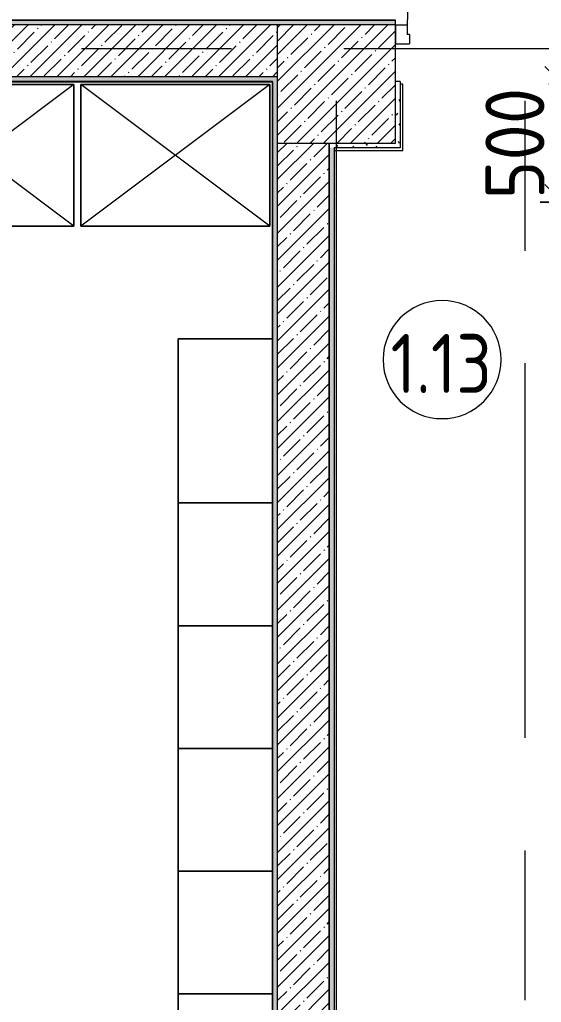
# Model space of a CAD drawing. Header units: millimetres. Extents: x 35881 to 234190, y -8553 to 29063.
# Drawn here: x 64319 to 66528, y 3760 to 7923 of the extents above; entities that cross this region are included whole.
import ezdxf

# ---------------------------------------------------------------- set-up
doc = ezdxf.new("R2010")
doc.units = ezdxf.units.MM
doc.linetypes.add('Осевая', pattern=[3175, 635, -476.25, 1587.5, -476.25])
for name, color, linetype, lineweight in [('A-ANNO-DIMS', 7, 'Continuous', 9), ('A-ANNO-DIMS-100', 7, 'Continuous', 9), ('A-AREA-IDEN', 7, 'Continuous', 9), ('A-DOOR', 7, 'Continuous', 9), ('A-DOOR-1', 7, 'Continuous', 13), ('A-DOOR-FRAM', 7, 'Continuous', 13), ('A-WALL', 7, 'Continuous', 9), ('I-WALL', 7, 'Continuous', 9), ('S-COLS', 7, 'Continuous', 9), ('Оси-2', 7, 'Осевая', 9)]:
    doc.layers.add(name, color=color, linetype=linetype, lineweight=lineweight)
for name, color, linetype, lineweight, true_color in [('A-WALL-1', 7, 'Continuous', 9, 0x3c3c3c), ('A-WALL-FNSH-1', 7, 'Continuous', 9, 0x3c3c3c), ('I-FURN-1', 7, 'Continuous', 9, 0xf0f0f0)]:
    doc.layers.add(name, color=color, linetype=linetype, lineweight=lineweight, true_color=true_color)
doc.styles.add('GOST Common_1', font='GOST_Common.ttf', dxfattribs={"width": 0.9, "height": 250})
doc.styles.add('ISOCPEUR', font='isocpeur.ttf', dxfattribs={"width": 0.9, "height": 250})
doc.dimstyles.new('ISO-2_5_0_9К_БОЛЬШОЙ', dxfattribs={"dimscale": 304.8, "dimtxt": 248.995294, "dimasz": 0.492126, "dimexe": 0.393701, "dimexo": 0.984252, "dimgap": 0, "dimtad": 1, "dimdec": 0, "dimrnd": 10, "dimzin": 0, "dimdsep": 46, "dimtxsty": 'ISOCPEUR', "dimblk1": 'OBLIQUE', "dimblk2": 'OBLIQUE', "dimsah": 1, "dimcen": 0.09, "dimdle": 0.393701, "dimazin": 0, "dimtfac": 1, "dimtdec": 4, "dimtix": 1, "dimtmove": 0, "dimatfit": 3, "dimfxl": 1, "dimtvp": 1, "dimtolj": 1, "dimtzin": 0, "dimarcsym": 2})
pattern_1 = [(45, (0, 0), (-57.02463, 57.02463), []), (45, (57.025, 0), (-57.02463, 57.02463), [100.806, -20.161, 3.353, -16.808])]
pattern_2 = [(0, (0, 0), (121.92, 30.48), [10.058, -81.382, 10.058, -81.382, -487.68]), (0, (0, 0), (121.92, 30.48), [-182.88, 10.058, -172.822, 10.058, -81.382, -213.36]), (0, (0, 0), (121.92, 30.48), [-457.2, 10.058, -50.902, 10.058, -142.342]), (120, (45.72, 15.24), (-87.356454, 90.345817), [10.058, -81.382, 10.058, -81.382, -487.68]), (120, (45.72, 15.24), (-87.356454, 90.345817), [-182.88, 10.058, -172.822, 10.058, -81.382, -213.36]), (120, (45.72, 15.24), (-87.356454, 90.345817), [-457.2, 10.058, -50.902, 10.058, -142.342]), (240, (60.96, 76.2), (-34.563546, -120.825817), [10.058, -81.382, 10.058, -81.382, -487.68]), (240, (60.96, 76.2), (-34.563546, -120.825817), [-182.88, 10.058, -172.822, 10.058, -81.382, -213.36]), (240, (60.96, 76.2), (-34.563546, -120.825817), [-457.2, 10.058, -50.902, 10.058, -142.342])]

# ---------------------------------------------------------------- blocks, each defined once
blk = doc.blocks.new('BSC_Колонна _Прямоугольная - 500х500-V13-План размещения напольных электротехнических лючков и розеток 1 этажа в осях 12-23')
at = {"layer": 'S-COLS'}
h = blk.add_hatch(dxfattribs=at)
h.set_pattern_fill('FP_15', color=256, style=0, pattern_type=2)
h.set_pattern_definition([(45, (-65660, -7650), (-57.02463, 57.02463), []), (45, (-65602.975, -7650), (-57.02463, 57.02463), [100.806, -20.161, 3.353, -16.808])])
h.paths.add_polyline_path([(-250, -250), (250, -250), (250, 250), (-250, 250), (-250, -122.8)])
for p, q in [((250, 250), (-250, 250)), ((-250, 250), (-250, -250)), ((250, -250), (250, 250)), ((-250, -250), (250, -250))]:
    blk.add_line(p, q, dxfattribs=at)
blk = doc.blocks.new('110_Дверь_СКБ_1Ст_Внутренняя1 - Д-7_л__950x2100h_Туалет-21784696-План размещения напольных электротехнических лючков и розеток 1 этажа в осях 12-23')
at = {"layer": 'A-DOOR'}
blk.add_arc((437.5, 110), 850, 90, 180, dxfattribs=at)
at = {"layer": 'A-DOOR-1'}
for p, q in [((437.5, 960), (397.5, 960)), ((397.5, 110), (397.5, 960)), ((437.5, 960), (437.5, 110)), ((437.5, 110), (397.5, 110))]:
    blk.add_line(p, q, dxfattribs=at)
at = {"layer": 'A-DOOR-FRAM'}
for p, q in [((-462.5, 110), (-462.5, 30)), ((-462.5, 110), (-412.5, 110)), ((-412.5, 110), (-412.5, 70)), ((437.5, 110), (437.5, 70)), ((437.5, 110), (487.5, 110)), ((487.5, 110), (487.5, 30)), ((-402.5, 70), (-412.5, 70)), ((-402.5, 70), (-402.5, 30)), ((427.5, 70), (427.5, 30)), ((437.5, 70), (427.5, 70)), ((-462.5, 30), (-402.5, 30)), ((427.5, 30), (487.5, 30))]:
    blk.add_line(p, q, dxfattribs=at)
blk = doc.blocks.new('Шкаф параметрический - 1_44а-25574750-План размещения напольных электротехнических лючков и розеток 1 этажа в осях 12-23')
at = {"layer": 'I-FURN-1'}
for p, q in [((0, 0), (800, 600)), ((0, 600), (800, 0)), ((800, 600), (0, 600)), ((0, 600), (0, 0)), ((0, 0), (0, 600)), ((0, 600), (800, 600)), ((800, 0), (800, 600)), ((800, 600), (800, 0)), ((0, 0), (800, 0)), ((800, 0), (0, 0))]:
    blk.add_line(p, q, dxfattribs=at)
blk = doc.blocks.new('шкаф 1_112 - шкаф 1_112-V236-План размещения напольных электротехнических лючков и розеток 1 этажа в осях 12-23')
at = {"layer": 'I-FURN-1'}
for p, q in [((-400, 6070), (-400, 0)), ((0, 6070), (-400, 6070)), ((0, 6070), (-400, 6070)), ((-400, 6070), (-400, 5375)), ((-400, 5375), (-400, 6070)), ((-400, 6070), (0, 6070)), ((0, 0), (0, 6070)), ((0, 5375), (0, 6070)), ((0, 6070), (0, 5375)), ((-400, 5375), (0, 5375)), ((0, 5375), (-400, 5375)), ((-400, 5375), (-400, 4855)), ((-400, 4855), (-400, 5375)), ((-400, 5375), (0, 5375)), ((-400, 5375), (0, 5375)), ((0, 5375), (-400, 5375)), ((0, 4855), (0, 5375)), ((0, 5375), (0, 4855)), ((-400, 4855), (0, 4855)), ((-400, 4855), (0, 4855)), ((0, 4855), (-400, 4855)), ((0, 4855), (-400, 4855)), ((-400, 4855), (-400, 4335)), ((-400, 4335), (-400, 4855)), ((-400, 4855), (0, 4855)), ((0, 4335), (0, 4855)), ((0, 4855), (0, 4335)), ((-400, 4335), (0, 4335)), ((0, 4335), (-400, 4335)), ((-400, 4335), (-400, 3815)), ((-400, 3815), (-400, 4335)), ((-400, 4335), (0, 4335)), ((-400, 4335), (0, 4335)), ((0, 4335), (-400, 4335)), ((0, 3815), (0, 4335)), ((0, 4335), (0, 3815)), ((-400, 3815), (0, 3815)), ((-400, 3815), (0, 3815)), ((0, 3815), (-400, 3815)), ((0, 3815), (-400, 3815)), ((-400, 3815), (-400, 3295)), ((-400, 3295), (-400, 3815)), ((-400, 3815), (0, 3815)), ((0, 3295), (0, 3815)), ((0, 3815), (0, 3295)), ((0, 3295), (-400, 3295)), ((0, 3295), (-400, 3295)), ((-400, 3295), (-400, 2775)), ((-400, 2775), (-400, 3295)), ((-400, 3295), (0, 3295)), ((-400, 3295), (0, 3295)), ((0, 3295), (-400, 3295)), ((0, 2775), (0, 3295)), ((0, 3295), (0, 2775))]:
    blk.add_line(p, q, dxfattribs=at)
blk = doc.blocks.new('Марка_Помещения - Номер-25198446-План размещения напольных электротехнических лючков и розеток 1 этажа в осях 12-23')
at = {"layer": 'A-AREA-IDEN'}
for start, end in [(360, 180), (180, 360)]:
    blk.add_arc((0, 0), 2.5, start, end, dxfattribs=at)
blk = doc.blocks.new('DIMBLOCK62-План размещения напольных электротехнических лючков и розеток 1 этажа в осях 12-23')
at = {"layer": 'A-ANNO-DIMS-100'}
for p, q in [((66617.6, 7028.8), (66617.6, 7769)), ((66560, 7649), (66737.6, 7649)), ((66617.6, 7649), (66560, 7649)), ((66523.3, 7148.8), (66737.6, 7148.8)), ((66617.6, 7148.8), (66523.3, 7148.8))]:
    blk.add_line(p, q, dxfattribs=at)
at = {"layer": 'A-ANNO-DIMS-100', "lineweight": 20}
for p, q in [((66617.6, 7649), (66542.6, 7724)), ((66617.6, 7649), (66692.6, 7574)), ((66617.6, 7148.8), (66542.6, 7223.8)), ((66617.6, 7148.8), (66692.6, 7073.8))]:
    blk.add_line(p, q, dxfattribs=at)
at = {"layer": 'A-ANNO-DIMS-100', "color": 0, "insert": (66291, 7161.9), "char_height": 250, "width": 568.858, "attachment_point": 1, "rotation": 90, "line_spacing_factor": 1.149209, "style": 'ISOCPEUR'}
blk.add_mtext('500', dxfattribs=at)
blk = doc.blocks.new('_Oblique')
at = {"color": 0, "linetype": 'ByBlock', "lineweight": -2}
blk.add_line((-0.5, -0.5), (0.5, 0.5), dxfattribs=at)

msp = doc.modelspace()

# ---------------------------------------------------------------- hatches: boundary and pattern name
at = {"layer": 'I-WALL'}
h = msp.add_hatch(dxfattribs=at)
h.set_pattern_fill('FP_58', color=256, style=0, pattern_type=2)
h.set_pattern_definition(pattern_2)
h.paths.add_polyline_path([(75358.8, 7900), (75460, 7900), (75459, 7920), (73730, 7920), (73730, 7900), (74631.4, 7900)])
h.paths.add_polyline_path([(72280, 7900), (72280, 7920), (71660, 7920), (71660, 7900), (71721.8, 7900)])
h.paths.add_polyline_path([(70710, 7900), (70710, 7920), (69360, 7920), (69360, 7900), (70630.7, 7900)])
h.paths.add_polyline_path([(68260, 7900), (68260, 7920), (66860, 7920), (66860, 7900), (67357.5, 7900)])
h.paths.add_polyline_path([(65910, 7900), (65910, 7920), (60610, 7920), (60610, 7900), (65902.7, 7900)])
h.paths.add_polyline_path([(58110, 7900), (58110, 7920), (50710, 7920), (50710, 7900), (56910, 7900)])
h.paths.add_polyline_path([(48210, 7900), (48210, 7920), (41840, 7920), (41840, 7900), (47910, 7900)])
h.paths.add_polyline_path([(39340, 7900), (39340, 7920), (38760, 7920), (38760, 7900), (39040, 7900)])
h = msp.add_hatch(dxfattribs=at)
h.set_pattern_fill('FP_1', color=256, style=0, pattern_type=2)
h.set_pattern_definition(pattern_1)
h.paths.add_polyline_path([(65410, 7680), (65410, 7900), (64110, 7900), (64110, 7830), (62910, 7830), (62910, 7900), (61410, 7900), (61410, 7680), (64447.9, 7680)])
h = msp.add_hatch(dxfattribs=at)
h.set_pattern_fill('FP_58', color=256, style=0, pattern_type=2)
h.set_pattern_definition(pattern_2)
h.paths.add_polyline_path([(65389, 7660), (65390, 7660), (65390, 7680), (62190, 7680), (62190, 7660), (64447.9, 7660)])
h = msp.add_hatch(dxfattribs=at)
h.set_pattern_fill('FP_58', color=256, style=0, pattern_type=2)
h.set_pattern_definition(pattern_2)
h.paths.add_polyline_path([(65390, 140), (65410, 140), (65410, 7680), (65390, 7680), (65390, 141)])
h = msp.add_hatch(dxfattribs=at)
h.set_pattern_fill('FP_58', color=256, style=0, pattern_type=2)
h.set_pattern_definition(pattern_2)
h.paths.add_polyline_path([(65930, 7380), (65930, 7660), (65910, 7660), (65910, 7380)])
h = msp.add_hatch(dxfattribs=at)
h.set_pattern_fill('FP_1', color=256, style=0, pattern_type=2)
h.set_pattern_definition(pattern_1)
h.paths.add_polyline_path([(65410, 400), (65630, 400), (65630, 7400), (65410, 7400), (65410, 1437.8)])
h = msp.add_hatch(dxfattribs=at)
h.set_pattern_fill('FP_58', color=256, style=0, pattern_type=2)
h.set_pattern_definition(pattern_2)
h.paths.add_polyline_path([(65910, 7380), (65910, 7400), (65630, 7400), (65630, 7380), (65902.7, 7380)])
h = msp.add_hatch(dxfattribs=at)
h.set_pattern_fill('FP_58', color=256, style=0, pattern_type=2)
h.set_pattern_definition(pattern_2)
h.paths.add_polyline_path([(65630, 420), (65650, 421), (65650, 7380), (65630, 7380), (65630, 552.5)])

# ---------------------------------------------------------------- linework, layer by layer
at = {"layer": 'A-WALL'}
for p, q in [((65280, 7920), (65280, 7921)), ((65390, 7660), (63411, 7660)), ((65389, 7659), (65389, 7660)), ((65390, 140), (65390, 7660)), ((65930, 7660), (65930, 7380)), ((65661, 7380), (65650, 7380)), ((65650, 7380), (65650, 552.5))]:
    msp.add_line(p, q, dxfattribs=at)
at = {"layer": 'A-WALL-1'}
for p, q in [((65910, 7900), (65910, 7920)), ((65410, 7900), (64110, 7900)), ((65410, 7680), (61410, 7680)), ((65930, 7660), (65910, 7660)), ((65410, 7400), (65410, 400)), ((65630, 400), (65630, 7400)), ((65630, 7400), (65630, 400))]:
    msp.add_line(p, q, dxfattribs=at)
at = {"layer": 'A-WALL-FNSH-1'}
for p, q in [((65910, 7921), (38761, 7921)), ((39340, 7920), (65910, 7920)), ((65910, 7920), (65910, 7921)), ((63411, 7659), (65389, 7659)), ((65389, 7659), (65389, 141)), ((65941, 7649), (65930, 7649)), ((65941, 7369), (65941, 7649)), ((65650, 7369), (65941, 7369)), ((65930, 7380), (65661, 7380)), ((65661, 526.5), (65661, 7380))]:
    msp.add_line(p, q, dxfattribs=at)
at = {"layer": 'Оси-2'}
for p, q in [((65660, 593.7), (65660, 24898.1)), ((66460, 593.7), (66460, 24898.1)), ((39180.8, 7800), (82200, 7800))]:
    msp.add_line(p, q, dxfattribs=at)

# ---------------------------------------------------------------- block references
at = {"layer": 'A-AREA-IDEN', "xscale": 99.99999999999993, "yscale": 99.99999999999993, "zscale": 99.99999999999993}
msp.add_blockref('Марка_Помещения - Номер-25198446-План размещения напольных электротехнических лючков и розеток 1 этажа в осях 12-23', (66107.6, 6482.4), dxfattribs=at)
at = {"layer": 'A-DOOR'}
msp.add_blockref('110_Дверь_СКБ_1Ст_Внутренняя1 - Д-7_л__950x2100h_Туалет-21784696-План размещения напольных электротехнических лючков и розеток 1 этажа в осях 12-23', (66372.5, 7790), dxfattribs=at)
at = {"layer": 'I-FURN-1', "rotation": 180}
for p in [(64547.9, 7647.7), (65377.9, 7647.7)]:
    msp.add_blockref('Шкаф параметрический - 1_44а-25574750-План размещения напольных электротехнических лючков и розеток 1 этажа в осях 12-23', p, dxfattribs=at)
at = {"layer": 'I-FURN-1'}
msp.add_blockref('шкаф 1_112 - шкаф 1_112-V236-План размещения напольных электротехнических лючков и розеток 1 этажа в осях 12-23', (65390, 500.5), dxfattribs=at)
at = {"layer": 'S-COLS'}
msp.add_blockref('BSC_Колонна _Прямоугольная - 500х500-V13-План размещения напольных электротехнических лючков и розеток 1 этажа в осях 12-23', (65660, 7650), dxfattribs=at)

# ---------------------------------------------------------------- texts
at = {"layer": 'A-AREA-IDEN', "insert": (65889.6, 6591), "char_height": 250, "width": 548.354, "attachment_point": 1, "style": 'GOST Common_1'}
msp.add_mtext('1.13', dxfattribs=at)

# ---------------------------------------------------------------- dimensions: what is measured, and where the dimension line sits
at = {"layer": 'A-ANNO-DIMS'}
dim = msp.add_linear_dim(base=(66617.6, 7649), p1=(66823.3, 7148.8), p2=(66860, 7649), angle=90, dimstyle='ISO-2_5_0_9К_БОЛЬШОЙ', override={"dimpost": '<>', "dimfxl": 501.592524}, dxfattribs=at)
dim.commit()
dim.dimension.update_dxf_attribs({"geometry": 'DIMBLOCK62-План размещения напольных электротехнических лючков и розеток 1 этажа в осях 12-23', "text_midpoint": (66492.6, 7398.9)})

doc.saveas('drawing.dxf')
